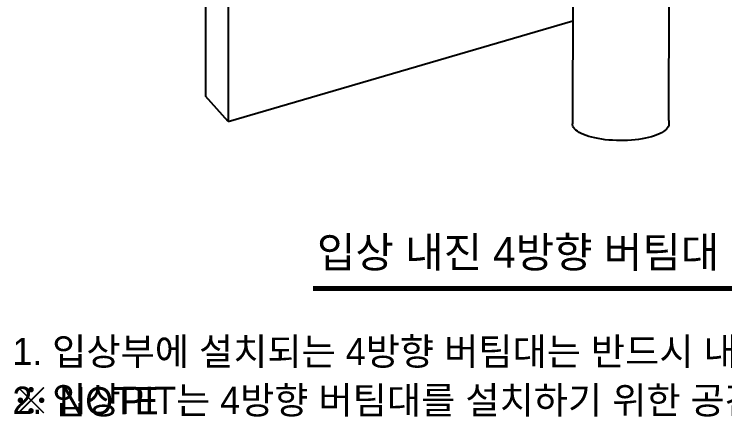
# Model space of a CAD drawing. Header units: millimetres. Extents: x 0 to 42050, y 0 to 29700.
# Drawn here: x 6199 to 11200, y 7788 to 10625 of the extents above; entities that cross this region are included whole.
import ezdxf

# ---------------------------------------------------------------- set-up
doc = ezdxf.new("R2010")
doc.units = ezdxf.units.MM
doc.header["$LTSCALE"] = 50
doc.layers.add('3', color=3, linetype='Continuous')
doc.styles.add('돋움', font='')
doc.styles.get('돋움').set_extended_font_data('Dotum')

msp = doc.modelspace()

# ---------------------------------------------------------------- linework, layer by layer
at = {"color": 7, "linetype": 'Continuous', "lineweight": 25}
for p, q in [((7546.3, 13636.7), (7546.3, 10047)), ((7703.9, 13457.4), (7703.9, 9867.7)), ((10806.7, 9875.6), (10811.2, 11772.9)), ((10132.2, 11724.6), (10127.5, 9852.5)), ((7703.9, 9867.7), (10129.3, 10577.9)), ((7703.9, 9867.7), (7546.3, 10047))]:
    msp.add_line(p, q, dxfattribs=at)
at = {"color": 7, "linetype": 'Continuous', "lineweight": 25, "elevation": 0, "flags": 128}
for points in [[(10162.8, 9800.1), (10152, 9808.5), (10143, 9817.3), (10136.1, 9826.2), (10131.1, 9835.3), (10128.3, 9844.5), (10127.5, 9852.5)], [(10806.7, 9875.6), (10806.3, 9850.3), (10805, 9841), (10801.6, 9831.9), (10796.1, 9822.8), (10788.6, 9814), (10779.1, 9805.3), (10767.6, 9797), (10754.4, 9789), (10739.3, 9781.4), (10722.6, 9774.2), (10704.3, 9767.5), (10684.5, 9761.3), (10663.4, 9755.7), (10641.1, 9750.7), (10617.7, 9746.3), (10593.4, 9742.5), (10568.3, 9739.5), (10542.5, 9737.1), (10516.3, 9735.4), (10489.8, 9734.5), (10463.2, 9734.2), (10436.6, 9734.7), (10410.2, 9735.9), (10384.1, 9737.9), (10358.5, 9740.5), (10333.6, 9743.9), (10309.5, 9747.9), (10286.4, 9752.5), (10264.4, 9757.7), (10243.7, 9763.6), (10224.3, 9770), (10206.4, 9776.8), (10190.2, 9784.2), (10175.6, 9792), (10162.8, 9800.1)]]:
    msp.add_lwpolyline(points, dxfattribs=at)
at = {"color": 2, "const_width": 36, "elevation": 0}
msp.add_lwpolyline([(8301, 8691.9), (12600.9, 8691.9)], dxfattribs=at)

# ---------------------------------------------------------------- texts
at = {"color": 3, "style": '돋움'}
msp.add_text('입상 내진 4방향 버팀대 설치도', height=216, dxfattribs=at).set_placement((8329, 8839.4))
at = {"layer": '3', "color": 4, "style": '돋움'}
for s, p in [('1. 입상부에 설치되는 4방향 버팀대는 반드시 내력벽에 설치하여야 한다.', (6186.2, 8152)), ('2. 입상PIT는 4방향 버팀대를 설치하기 위한 공간을 충분히 확보하여야 한다.', (6186.2, 7808.4)), ('※ NOTE', (6186.2, 7804.8))]:
    msp.add_text(s, height=192, dxfattribs=at).set_placement(p)

doc.saveas('drawing.dxf')
